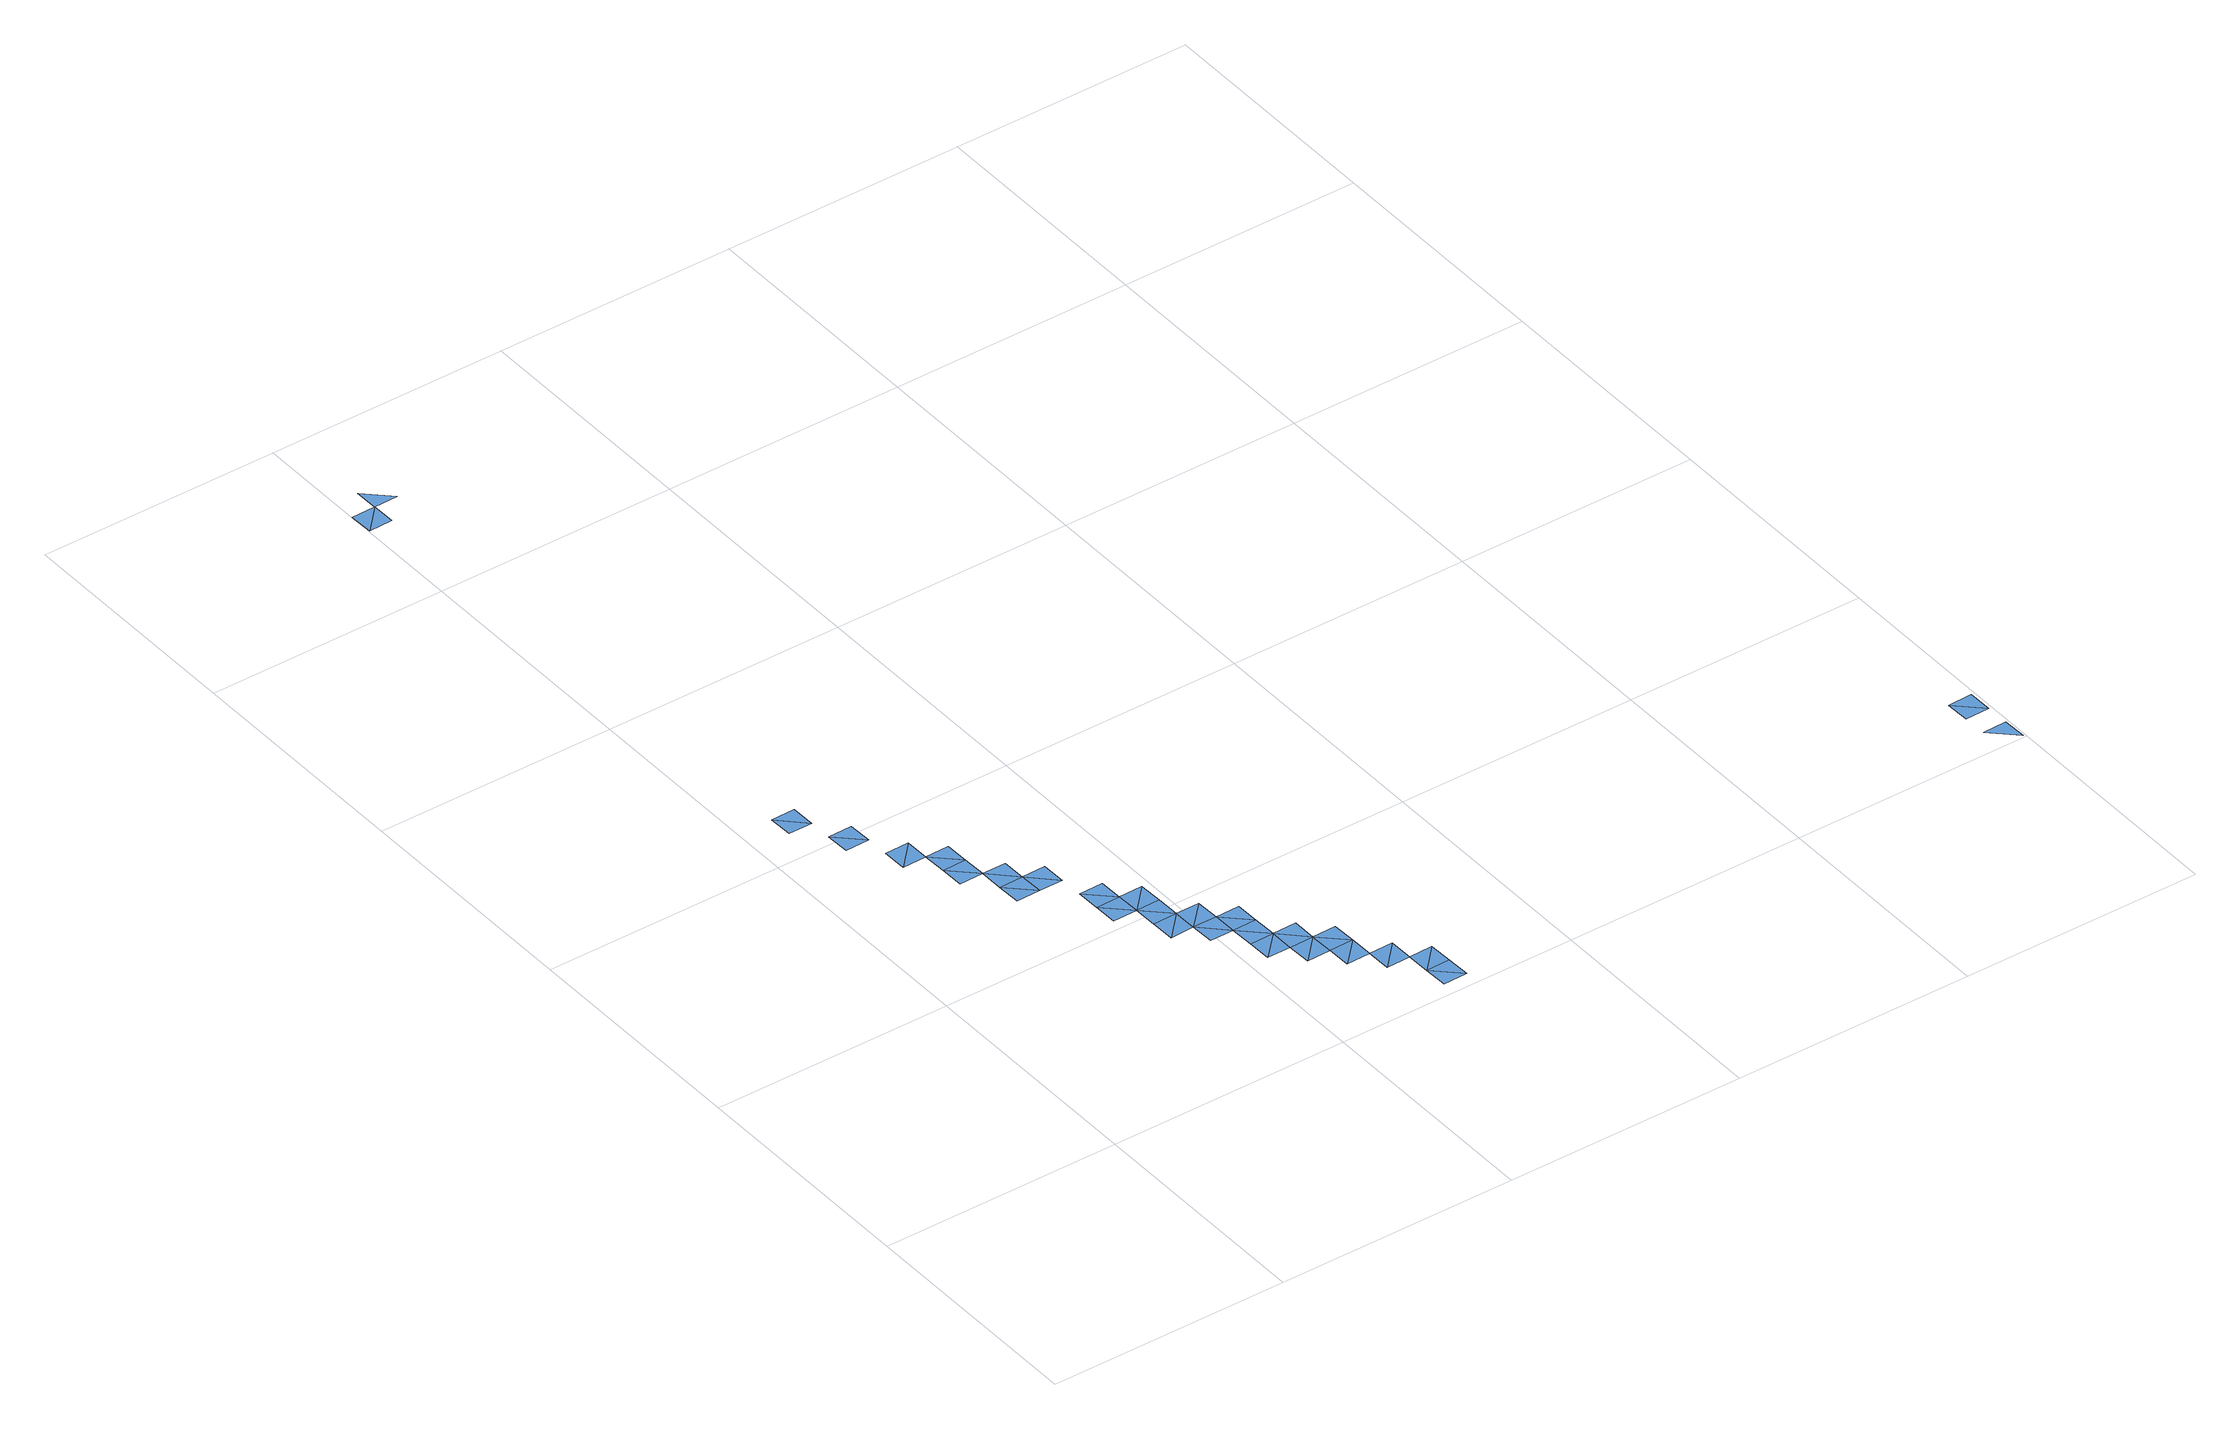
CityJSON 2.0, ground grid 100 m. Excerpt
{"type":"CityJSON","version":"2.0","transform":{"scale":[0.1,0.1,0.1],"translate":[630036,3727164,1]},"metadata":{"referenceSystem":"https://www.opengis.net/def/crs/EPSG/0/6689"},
"CityObjects":{
"waterbody1":{"type":"WaterBody","attributes":{"name":"福岡県津波浸水想定図","class":"1140","function":"2","WaterBodyTsunamiRiskAttribute.description":"1","WaterBodyTsunamiRiskAttribute.rank":"2"},"geometry":[{"type":"MultiSurface","lod":"1","boundaries":[[[0,1,2]],[[3,4,5]],[[2,1,6]],[[5,4,7]],[[8,9,10]],[[11,12,10]],[[11,10,9]],[[13,12,11]],[[9,14,15]],[[16,17,18]],[[9,15,19]],[[18,17,20]],[[21,17,22]],[[21,23,17]],[[24,25,26]],[[24,27,25]],[[28,29,30]],[[28,30,31]]]}]},
"waterbody2":{"type":"WaterBody","attributes":{"name":"福岡県津波浸水想定図","class":"1140","function":"2","WaterBodyTsunamiRiskAttribute.description":"1","WaterBodyTsunamiRiskAttribute.rank":"3"},"geometry":[{"type":"MultiSurface","lod":"1","boundaries":[[[32,33,34]],[[35,36,37]],[[34,38,32]],[[39,38,37]],[[40,41,42]],[[37,36,39]],[[43,36,42]],[[38,39,44]],[[42,41,43]],[[36,43,45]],[[46,43,41]],[[43,46,47]],[[48,11,9]],[[49,15,18]],[[9,19,48]],[[18,20,49]],[[17,23,20]],[[50,51,21]],[[20,23,52]],[[21,51,53]],[[25,51,26]],[[54,55,56]],[[57,58,27]],[[51,25,59]],[[60,58,57]],[[61,62,63]],[[64,60,62]],[[62,61,65]],[[62,65,64]]]}]},
"waterbody3":{"type":"WaterBody","attributes":{"name":"福岡県津波浸水想定図","class":"1140","function":"2","WaterBodyTsunamiRiskAttribute.description":"1","WaterBodyTsunamiRiskAttribute.rank":"1"},"geometry":[{"type":"MultiSurface","lod":"1","boundaries":[[[66,15,14]],[[18,15,66]],[[21,22,67]],[[21,67,50]],[[68,51,50]],[[56,69,70]],[[26,51,68]],[[70,71,56]],[[72,73,74]]]}]}
},
"vertices":[
[149,2135,8],[249,2137,8],[147,2235,8],[253,1937,7],[353,1939,7],[251,2037,7],[247,2237,8],[351,2039,7],[770,1047,7],[870,1048,7],[768,1147,7],[868,1148,7],[766,1246,7],[866,1248,7],[872,949,7],[972,951,7],[976,751,8],[1076,753,7],[974,851,8],[970,1050,7],[1074,852,7],[1178,654,7],[1078,653,7],[1176,754,7],[1283,356,7],[1382,458,7],[1282,456,7],[1384,358,7],[3885,307,7],[3887,207,7],[3987,209,7],[3985,309,8],
[455,1841,8],[355,1839,8],[357,1739,8],[461,1541,8],[561,1543,8],[459,1641,7],[457,1741,8],[559,1643,7],[564,1343,8],[664,1345,8],[562,1443,8],[662,1445,8],[557,1743,7],[660,1544,8],[764,1346,7],[762,1446,7],[968,1150,7],[1072,952,7],[1180,554,7],[1280,556,7],[1174,854,7],[1278,656,7],[203,4536,7],[101,4634,7],[103,4534,7],[1385,258,7],[1483,360,7],[1380,558,7],[1485,260,7],[1589,62,8],[1487,160,7],[1489,60,8],[1585,262,7],[1587,162,7],
[874,849,7],[1080,553,7],[1182,455,7],[3,4532,7],[5,4432,7],[104,4434,7],[3990,9,8],[3988,109,8],[3889,107,8]
]}
